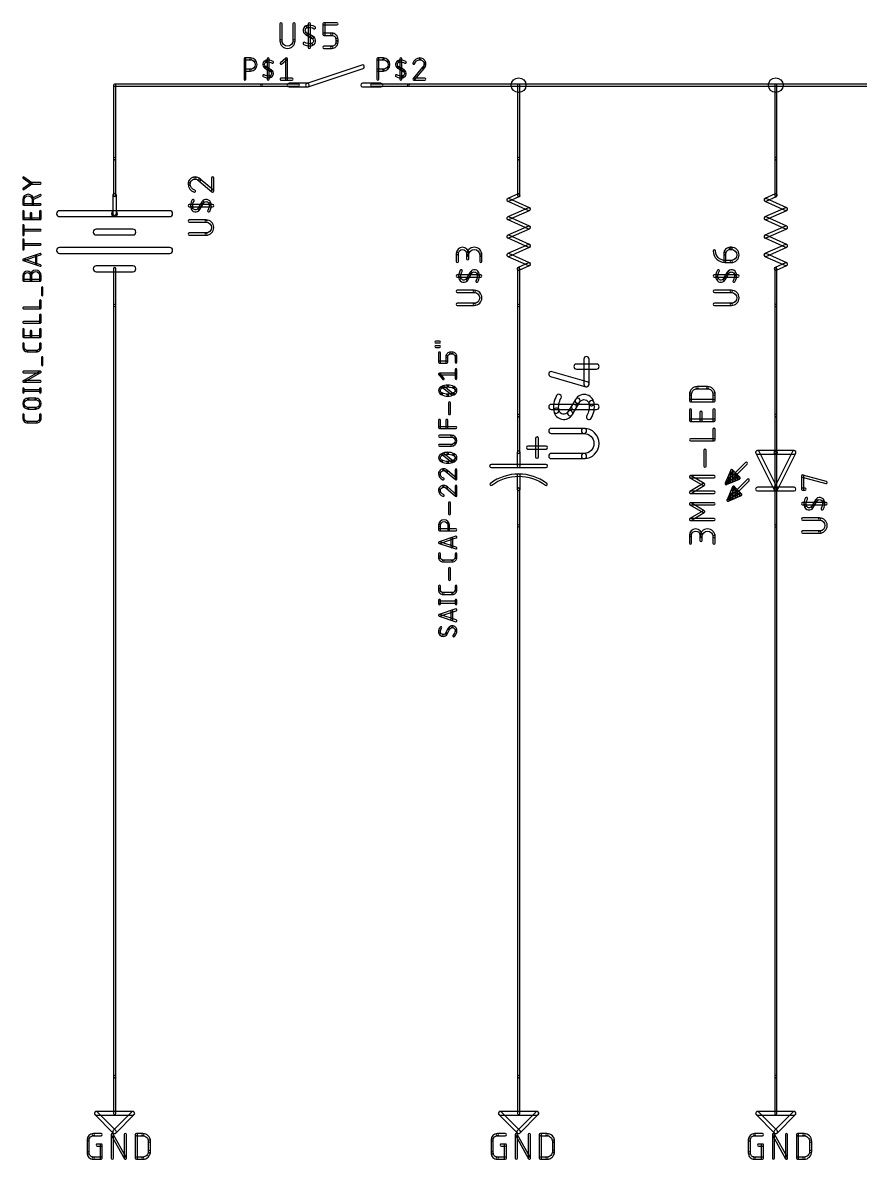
# Model space of a CAD drawing. Extents: x 1.15 to 5.71, y -1.13 to 1.97.
# Drawn here: x 1.15 to 3.43, y -1.125 to 1.97 of the extents above; entities that cross this region are included whole.
import ezdxf

# ---------------------------------------------------------------- set-up
doc = ezdxf.new("R2010")
doc.units = 0
for name, color, linetype in [('91', 122, 'CONTINUOUS'), ('94', 12, 'CONTINUOUS'), ('95', 251, 'CONTINUOUS'), ('96', 251, 'CONTINUOUS')]:
    doc.layers.add(name, color=color, linetype=linetype)

msp = doc.modelspace()

# ---------------------------------------------------------------- linework, layer by layer
at = {"layer": '91'}
for points in [[(1.403, 1.6), (1.403, 1.8, 1), (1.397, 1.8), (1.397, 1.6, 1)], [(1.4, 1.797), (1.8, 1.797, 1), (1.8, 1.803), (1.4, 1.803, 1)], [(2.2, 1.797), (2.5, 1.797, 1), (2.5, 1.803), (2.2, 1.803, 1)], [(2.497, 1.8), (2.497, 1.6, 1), (2.503, 1.6), (2.503, 1.8, 1)], [(2.5, 1.797), (3.2, 1.797, 1), (3.2, 1.803), (2.5, 1.803, 1)], [(3.197, 1.8), (3.197, 1.6, 1), (3.203, 1.6), (3.203, 1.8, 1)], [(3.2, 1.797), (4, 1.797, 1), (4, 1.803), (3.2, 1.803, 1)], [(1.397, 1.2), (1.397, -0.9, 1), (1.403, -0.9), (1.403, 1.2, 1)], [(2.497, 1.2), (2.497, 0.9, 1), (2.503, 0.9), (2.503, 1.2, 1)], [(3.197, 1.2), (3.197, 0.9, 1), (3.203, 0.9), (3.203, 1.2, 1)], [(2.497, 0.6), (2.497, -0.9, 1), (2.503, -0.9), (2.503, 0.6, 1)], [(3.197, 0.6), (3.197, -0.9, 1), (3.203, -0.9), (3.203, 0.6, 1)]]:
    msp.add_lwpolyline(points, format="xyb", close=True, dxfattribs=at)
for centre in [(2.5, 1.8), (3.2, 1.8)]:
    msp.add_circle(centre, 0.02, dxfattribs=at)
at = {"layer": '94'}
for points in [[(1.926581, 1.795257), (2.076581, 1.845257, 1), (2.073419, 1.854743), (1.923419, 1.804743, 1)], [(1.8, 1.797), (1.9, 1.797, 1), (1.9, 1.803), (1.8, 1.803, 1)], [(1.875, 1.795), (1.925, 1.795, 1), (1.925, 1.805), (1.875, 1.805, 1)], [(2.075, 1.795), (2.125, 1.795, 1), (2.125, 1.805), (2.075, 1.805, 1)], [(2.2, 1.803), (2.1, 1.803, 1), (2.1, 1.797), (2.2, 1.797, 1)], [(1.397, 1.6), (1.397, 1.5, 1), (1.403, 1.5), (1.403, 1.6, 1)], [(2.497, 1.6), (2.497, 1.5, 1), (2.503, 1.5), (2.503, 1.6, 1)], [(3.197, 1.6), (3.197, 1.5, 1), (3.203, 1.5), (3.203, 1.6, 1)], [(1.395, 1.5), (1.395, 1.45, 1), (1.405, 1.45), (1.405, 1.5, 1)], [(2.473499, 1.483845), (2.501625, 1.496345, 1), (2.498375, 1.503655), (2.47025, 1.491155, 1)], [(2.52975, 1.466155), (2.473499, 1.491155, 1), (2.47025, 1.483845), (2.526501, 1.458845, 1)], [(3.173499, 1.483845), (3.201625, 1.496345, 1), (3.198375, 1.503655), (3.17025, 1.491155, 1)], [(3.22975, 1.466155), (3.173499, 1.491155, 1), (3.17025, 1.483845), (3.226501, 1.458845, 1)], [(1.4, 1.458), (1.25, 1.458, 1), (1.25, 1.442), (1.4, 1.442, 1)], [(1.55, 1.458), (1.4, 1.458, 1), (1.4, 1.442), (1.55, 1.442, 1)], [(2.473499, 1.433845), (2.52975, 1.458845, 1), (2.526501, 1.466155), (2.47025, 1.441155, 1)], [(3.173499, 1.433845), (3.22975, 1.458845, 1), (3.226501, 1.466155), (3.17025, 1.441155, 1)], [(2.52975, 1.416155), (2.473499, 1.441155, 1), (2.47025, 1.433845), (2.526501, 1.408845, 1)], [(3.22975, 1.416155), (3.173499, 1.441155, 1), (3.17025, 1.433845), (3.226501, 1.408845, 1)], [(1.45, 1.408), (1.35, 1.408, 1), (1.35, 1.392), (1.45, 1.392, 1)], [(2.473499, 1.383845), (2.52975, 1.408845, 1), (2.526501, 1.416155), (2.47025, 1.391155, 1)], [(3.173499, 1.383845), (3.22975, 1.408845, 1), (3.226501, 1.416155), (3.17025, 1.391155, 1)], [(2.52975, 1.366155), (2.473499, 1.391155, 1), (2.47025, 1.383845), (2.526501, 1.358845, 1)], [(2.473499, 1.333845), (2.52975, 1.358845, 1), (2.526501, 1.366155), (2.47025, 1.341155, 1)], [(3.22975, 1.366155), (3.173499, 1.391155, 1), (3.17025, 1.383845), (3.226501, 1.358845, 1)], [(3.173499, 1.333845), (3.22975, 1.358845, 1), (3.226501, 1.366155), (3.17025, 1.341155, 1)], [(1.55, 1.358), (1.25, 1.358, 1), (1.25, 1.342), (1.55, 1.342, 1)], [(2.52975, 1.316155), (2.473499, 1.341155, 1), (2.47025, 1.333845), (2.526501, 1.308845, 1)], [(3.22975, 1.316155), (3.173499, 1.341155, 1), (3.17025, 1.333845), (3.226501, 1.308845, 1)], [(1.45, 1.308), (1.35, 1.308, 1), (1.35, 1.292), (1.45, 1.292, 1)], [(1.403, 1.2), (1.403, 1.3, 1), (1.397, 1.3), (1.397, 1.2, 1)], [(2.501625, 1.296345), (2.52975, 1.308845, 1), (2.526501, 1.316155), (2.498375, 1.303655, 1)], [(2.503, 1.2), (2.503, 1.3, 1), (2.497, 1.3), (2.497, 1.2, 1)], [(3.201625, 1.296345), (3.22975, 1.308845, 1), (3.226501, 1.316155), (3.198375, 1.303655, 1)], [(3.203, 1.2), (3.203, 1.3, 1), (3.197, 1.3), (3.197, 1.2, 1)], [(2.497, 0.9), (2.497, 0.8, 1), (2.503, 0.8), (2.503, 0.9, 1)], [(3.197, 0.9), (3.197, 0.8, 1), (3.203, 0.8), (3.203, 0.9, 1)], [(2.546, 0.838), (2.546, 0.788, 1), (2.554, 0.788), (2.554, 0.838, 1)], [(2.525, 0.809), (2.575, 0.809, 1), (2.575, 0.817), (2.525, 0.817, 1)], [(3.204472, 0.702236), (3.154472, 0.802236, 1), (3.145528, 0.797764), (3.195528, 0.697764, 1)], [(3.2, 0.805), (3.15, 0.805, 1), (3.15, 0.795), (3.2, 0.795, 1)], [(3.245528, 0.802236), (3.195528, 0.702236, 1), (3.204472, 0.697764), (3.254472, 0.797764, 1)], [(3.25, 0.805), (3.2, 0.805, 1), (3.2, 0.795), (3.25, 0.795, 1)], [(2.496, 0.8), (2.496, 0.763, 1), (2.504, 0.763), (2.504, 0.8, 1)], [(3.197, 0.8), (3.197, 0.7, 1), (3.203, 0.7), (3.203, 0.8, 1)], [(2.425, 0.759), (2.5, 0.759, 1), (2.5, 0.767), (2.425, 0.767, 1)], [(2.5, 0.759), (2.575, 0.759, 1), (2.575, 0.767), (2.5, 0.767, 1)], [(3.117879, 0.772121), (3.062879, 0.717121, 1), (3.067121, 0.712879), (3.122121, 0.767879, 1)], [(3.067757, 0.713818), (3.082757, 0.748818, 1), (3.077243, 0.751182), (3.062243, 0.716182, 1)], [(3.077879, 0.747879), (3.097879, 0.727879, 1), (3.102121, 0.732121), (3.082121, 0.752121, 1)], [(3.077, 0.75), (3.077, 0.721429, 1), (3.083, 0.721429), (3.083, 0.75, 1)], [(3.083, 0.744), (3.083, 0.724, 1), (3.089, 0.724), (3.089, 0.744, 1)], [(2.573195, 0.710604, 1), (2.576805, 0.715396, 0.334595), (2.423195, 0.715396, 1), (2.426805, 0.710604, -0.334595)], [(2.496, 0.738), (2.496, 0.7, 1), (2.504, 0.7), (2.504, 0.738, 1)], [(3.098818, 0.732757), (3.063818, 0.717757, 1), (3.066182, 0.712243), (3.101182, 0.727243, 1)], [(3.065, 0.722), (3.065, 0.716286, 1), (3.071, 0.716286), (3.071, 0.722, 1)], [(3.122879, 0.727121), (3.067879, 0.672121, 1), (3.072121, 0.667879), (3.127121, 0.722879, 1)], [(3.071, 0.736), (3.071, 0.718857, 1), (3.077, 0.718857), (3.077, 0.736, 1)], [(3.089, 0.738), (3.089, 0.726571, 1), (3.095, 0.726571), (3.095, 0.738, 1)], [(3.095, 0.732), (3.095, 0.729143, 1), (3.101, 0.729143), (3.101, 0.732, 1)], [(2.503, 0.6), (2.503, 0.7, 1), (2.497, 0.7), (2.497, 0.6, 1)], [(3.072757, 0.668818), (3.087757, 0.703818, 1), (3.082243, 0.706182), (3.067243, 0.671182, 1)], [(3.103818, 0.687757), (3.068818, 0.672757, 1), (3.071182, 0.667243), (3.106182, 0.682243, 1)], [(3.071, 0.679333), (3.071, 0.671714, 1), (3.077, 0.671714), (3.077, 0.679333, 1)], [(3.077, 0.693333), (3.077, 0.674286, 1), (3.083, 0.674286), (3.083, 0.693333, 1)], [(3.082879, 0.702879), (3.102879, 0.682879, 1), (3.107121, 0.687121), (3.087121, 0.707121, 1)], [(3.083, 0.704), (3.083, 0.676857, 1), (3.089, 0.676857), (3.089, 0.704, 1)], [(3.089, 0.698), (3.089, 0.679429, 1), (3.095, 0.679429), (3.095, 0.698, 1)], [(3.095, 0.692), (3.095, 0.682, 1), (3.101, 0.682), (3.101, 0.692, 1)], [(3.101, 0.686), (3.101, 0.684571, 1), (3.107, 0.684571), (3.107, 0.686, 1)], [(3.2, 0.705), (3.15, 0.705, 1), (3.15, 0.695), (3.2, 0.695, 1)], [(3.25, 0.705), (3.2, 0.705, 1), (3.2, 0.695), (3.25, 0.695, 1)], [(3.203, 0.6), (3.203, 0.7, 1), (3.197, 0.7), (3.197, 0.6, 1)], [(1.397, -0.9), (1.397, -1, 1), (1.403, -1), (1.403, -0.9, 1)], [(2.497, -0.9), (2.497, -1, 1), (2.503, -1), (2.503, -0.9, 1)], [(3.197, -0.9), (3.197, -1, 1), (3.203, -1), (3.203, -0.9, 1)], [(1.403536, -1.046464), (1.353536, -0.996464, 1), (1.346464, -1.003536), (1.396464, -1.053536, 1)], [(1.35, -1.005), (1.45, -1.005, 1), (1.45, -0.995), (1.35, -0.995, 1)], [(1.446464, -0.996464), (1.396464, -1.046464, 1), (1.403536, -1.053536), (1.453536, -1.003536, 1)], [(2.503536, -1.046464), (2.453536, -0.996464, 1), (2.446464, -1.003536), (2.496464, -1.053536, 1)], [(2.45, -1.005), (2.55, -1.005, 1), (2.55, -0.995), (2.45, -0.995, 1)], [(2.546464, -0.996464), (2.496464, -1.046464, 1), (2.503536, -1.053536), (2.553536, -1.003536, 1)], [(3.203536, -1.046464), (3.153536, -0.996464, 1), (3.146464, -1.003536), (3.196464, -1.053536, 1)], [(3.15, -1.005), (3.25, -1.005, 1), (3.25, -0.995), (3.15, -0.995, 1)], [(3.246464, -0.996464), (3.196464, -1.046464, 1), (3.203536, -1.053536), (3.253536, -1.003536, 1)]]:
    msp.add_lwpolyline(points, format="xyb", close=True, dxfattribs=at)
at = {"layer": '95'}
for points in [[(1.85, 1.967), (1.85, 1.920778, 1), (1.856, 1.920778), (1.856, 1.967, 1)], [(1.891555, 1.920778), (1.891555, 1.967, 1), (1.885555, 1.967), (1.885555, 1.920778, 1)], [(1.925472, 1.956938, 1), (1.924394, 1.96284, 0.691679), (1.919834, 1.937761, 1), (1.922921, 1.942906, -0.691679)], [(1.942945, 1.953761, 1), (1.946032, 1.958906, 0.182256), (1.924394, 1.96284, 1), (1.925472, 1.956938, -0.182256)], [(1.933267, 1.903), (1.933267, 1.967, 1), (1.927267, 1.967), (1.927267, 1.903, 1)], [(1.972927, 1.938555), (1.972927, 1.967, 1), (1.966927, 1.967), (1.966927, 1.938555, 1)], [(1.969927, 1.964), (2.005482, 1.964, 1), (2.005482, 1.97), (1.969927, 1.97, 1)], [(1.856, 1.920778, 1), (1.85, 1.920778, 1), (1.891555, 1.920778, 1), (1.885555, 1.920778, -1)], [(1.93181, 1.937572), (1.922921, 1.942906, 1), (1.919834, 1.937761), (1.928723, 1.932428, 1)], [(1.928723, 1.932428), (1.937612, 1.927094, 1), (1.940699, 1.932239), (1.93181, 1.937572, 1)], [(1.935061, 1.913062, 1), (1.936139, 1.90716, 0.691669), (1.940699, 1.932239, 1), (1.937612, 1.927094, -0.691669)], [(1.99126, 1.941555), (1.969927, 1.941555, 1), (1.969927, 1.935555), (1.99126, 1.935555, 1)], [(2.002482, 1.924333, 1), (2.008482, 1.924333, 0.414214), (1.99126, 1.941555, 1), (1.99126, 1.935555, -0.414214)], [(1.99126, 1.906, 1), (1.99126, 1.9, 0.414214), (2.008482, 1.917222, 1), (2.002482, 1.917222, -0.414214)], [(2.008482, 1.917222), (2.008482, 1.924333, 1), (2.002482, 1.924333), (2.002482, 1.917222, 1)], [(1.917588, 1.916239, 1), (1.914501, 1.911094, 0.182262), (1.936139, 1.90716, 1), (1.935061, 1.913062, -0.182262)], [(1.969927, 1.9), (1.99126, 1.9, 1), (1.99126, 1.906), (1.969927, 1.906, 1)], [(1.75745, 1.8165), (1.75745, 1.8715, 1), (1.75245, 1.8715), (1.75245, 1.8165, 1)], [(1.75495, 1.869), (1.770227, 1.869, 1), (1.770227, 1.874), (1.75495, 1.874, 1)], [(1.770227, 1.843444, 1), (1.770227, 1.838444, 1), (1.770227, 1.874, 1), (1.770227, 1.869, -1)], [(1.813789, 1.862929, 1), (1.81289, 1.867848, 0.691672), (1.808998, 1.84644, 1), (1.811571, 1.850727, -0.691672)], [(1.828859, 1.86019, 1), (1.831432, 1.864477, 0.182261), (1.81289, 1.867848, 1), (1.813789, 1.862929, -0.182261)], [(1.820423, 1.8165), (1.820423, 1.8715, 1), (1.815423, 1.8715), (1.815423, 1.8165, 1)], [(1.854506, 1.857326), (1.869784, 1.869548, 1), (1.86666, 1.873452), (1.851383, 1.86123, 1)], [(1.865722, 1.8715), (1.865722, 1.8165, 1), (1.870722, 1.8165), (1.870722, 1.8715, 1)], [(2.119, 1.8165), (2.119, 1.8715, 1), (2.114, 1.8715), (2.114, 1.8165, 1)], [(2.1165, 1.869), (2.131778, 1.869, 1), (2.131778, 1.874), (2.1165, 1.874, 1)], [(2.131778, 1.843444, 1), (2.131778, 1.838444, 1), (2.131778, 1.874, 1), (2.131778, 1.869, -1)], [(2.17534, 1.862929, 1), (2.174441, 1.867848, 0.691672), (2.170549, 1.84644, 1), (2.173121, 1.850727, -0.691672)], [(2.19041, 1.86019, 1), (2.192982, 1.864477, 0.182261), (2.174441, 1.867848, 1), (2.17534, 1.862929, -0.182261)], [(2.181974, 1.8165), (2.181974, 1.8715, 1), (2.176974, 1.8715), (2.176974, 1.8165, 1)], [(2.2313, 1.869, 1), (2.2313, 1.874, 0.325184), (2.212116, 1.860048, 1), (2.216873, 1.858507, -0.325184)], [(2.24255, 1.85775, 1), (2.24755, 1.85775, 0.414214), (2.2313, 1.874, 1), (2.2313, 1.869, -0.414214)], [(2.238743, 1.848866, 1), (2.242191, 1.845245, 0.205253), (2.24755, 1.85775, 1), (2.24255, 1.85775, -0.205253)], [(1.770227, 1.843444), (1.75495, 1.843444, 1), (1.75495, 1.838444), (1.770227, 1.838444, 1)], [(1.806987, 1.82781, 1), (1.804415, 1.823523, 0.182261), (1.822956, 1.820152, 1), (1.822057, 1.82507, -0.182261)], [(1.819209, 1.846144), (1.811571, 1.850727, 1), (1.808998, 1.84644), (1.816637, 1.841856, 1)], [(1.816637, 1.841856), (1.824276, 1.837273, 1), (1.826848, 1.84156), (1.819209, 1.846144, 1)], [(1.822057, 1.82507, 1), (1.822956, 1.820152, 0.691669), (1.826848, 1.84156, 1), (1.824276, 1.837273, -0.691669)], [(2.131778, 1.843444), (2.1165, 1.843444, 1), (2.1165, 1.838444), (2.131778, 1.838444, 1)], [(2.168538, 1.82781, 1), (2.165965, 1.823523, 0.182261), (2.184506, 1.820152, 1), (2.183608, 1.82507, -0.182261)], [(2.18076, 1.846144), (2.173121, 1.850727, 1), (2.170549, 1.84644), (2.178187, 1.841856, 1)], [(2.178187, 1.841856), (2.185826, 1.837273, 1), (2.188399, 1.84156), (2.18076, 1.846144, 1)], [(2.183608, 1.82507, 1), (2.184506, 1.820152, 0.691669), (2.188399, 1.84156, 1), (2.185826, 1.837273, -0.691669)], [(2.238562, 1.848675), (2.21259, 1.818119, 1), (2.2164, 1.814881), (2.242372, 1.845436, 1)], [(1.852945, 1.814), (1.8835, 1.814, 1), (1.8835, 1.819), (1.852945, 1.819, 1)], [(2.214495, 1.814), (2.24505, 1.814, 1), (2.24505, 1.819), (2.214495, 1.819, 1)], [(1.619, 1.544, 1), (1.619, 1.55, 0.414214), (1.6, 1.531, 1), (1.606, 1.531, -0.414214)], [(1.629272, 1.539598, 1), (1.633617, 1.543736, 0.205256), (1.619, 1.55, 1), (1.619, 1.544, -0.205256)], [(1.67, 1.511445), (1.67, 1.547, 1), (1.664, 1.547), (1.664, 1.511445, 1)], [(1.606, 1.531, 1), (1.6, 1.531, 0.325186), (1.616298, 1.50859, 1), (1.618147, 1.514299, -0.325186)], [(1.629502, 1.539381), (1.665057, 1.509159, 1), (1.668943, 1.51373), (1.633387, 1.543953, 1)], [(1.616239, 1.484463, 1), (1.611094, 1.48755, 0.182263), (1.60716, 1.465912, 1), (1.613062, 1.46699, -0.182263)], [(1.656938, 1.476579, 1), (1.66284, 1.477657, 0.691676), (1.637761, 1.482217, 1), (1.642906, 1.47913, -0.691676)], [(1.667, 1.474785), (1.603, 1.474785, 1), (1.603, 1.468785), (1.667, 1.468785, 1)], [(1.613062, 1.46699, 1), (1.60716, 1.465912, 0.691673), (1.632239, 1.461352, 1), (1.627094, 1.464439, -0.691673)], [(1.632428, 1.473328), (1.627094, 1.464439, 1), (1.632239, 1.461352), (1.637572, 1.470241, 1)], [(1.637572, 1.470241), (1.642906, 1.47913, 1), (1.637761, 1.482217), (1.632428, 1.473328, 1)], [(1.653761, 1.459106, 1), (1.658906, 1.456019, 0.182255), (1.66284, 1.477657, 1), (1.656938, 1.476579, -0.182255)], [(1.649222, 1.433073), (1.603, 1.433073, 1), (1.603, 1.427073), (1.649222, 1.427073, 1)], [(1.649222, 1.397518, 1), (1.649222, 1.391518, 1), (1.649222, 1.433073, 1), (1.649222, 1.427073, -1)], [(1.603, 1.391518), (1.649222, 1.391518, 1), (1.649222, 1.397518), (1.603, 1.397518, 1)], [(2.358444, 1.34126, 1), (2.364444, 1.34126, 1), (2.33, 1.34126, 1), (2.336, 1.34126, -1)], [(2.336, 1.319927), (2.336, 1.34126, 1), (2.33, 1.34126), (2.33, 1.319927, 1)], [(2.394, 1.337704, 1), (2.4, 1.337704, 1), (2.358444, 1.337704, 1), (2.364444, 1.337704, -1)], [(2.358445, 1.34126), (2.358445, 1.327038, 1), (2.364445, 1.327038), (2.364445, 1.34126, 1)], [(2.4, 1.319927), (2.4, 1.337704, 1), (2.394, 1.337704), (2.394, 1.319927, 1)], [(3.036, 1.348371, 1), (3.03, 1.348371, 0.414211), (3.061445, 1.316927, 1), (3.061445, 1.322927, -0.414211)], [(3.075667, 1.352482, 1), (3.075667, 1.358482, 0.414214), (3.058445, 1.34126, 1), (3.064445, 1.34126, -0.414214)], [(3.064445, 1.319927), (3.064445, 1.34126, 1), (3.058445, 1.34126), (3.058445, 1.319927, 1)], [(3.075667, 1.352482), (3.079222, 1.352482, 1), (3.079222, 1.358482), (3.075667, 1.358482, 1)], [(3.079222, 1.322926, 1), (3.079222, 1.316926, 1), (3.079222, 1.358482, 1), (3.079222, 1.352482, -1)], [(3.079222, 1.322927), (3.061445, 1.322927, 1), (3.061445, 1.316927), (3.079222, 1.316927, 1)], [(2.397, 1.283267), (2.333, 1.283267, 1), (2.333, 1.277267), (2.397, 1.277267, 1)], [(2.346239, 1.292945, 1), (2.341094, 1.296032, 0.182263), (2.33716, 1.274394, 1), (2.343062, 1.275473, -0.182263)], [(2.343062, 1.275473, 1), (2.33716, 1.274394, 0.691673), (2.362239, 1.269834, 1), (2.357094, 1.272921, -0.691673)], [(2.362428, 1.28181), (2.357094, 1.272921, 1), (2.362239, 1.269834), (2.367572, 1.278723, 1)], [(2.367572, 1.278723), (2.372906, 1.287612, 1), (2.367761, 1.290699), (2.362428, 1.28181, 1)], [(2.386938, 1.285061, 1), (2.39284, 1.286139, 0.691676), (2.367761, 1.290699, 1), (2.372906, 1.287612, -0.691676)], [(2.383761, 1.267588, 1), (2.388906, 1.264501, 0.182255), (2.39284, 1.286139, 1), (2.386938, 1.285061, -0.182255)], [(3.097, 1.283267), (3.033, 1.283267, 1), (3.033, 1.277267), (3.097, 1.277267, 1)], [(3.046239, 1.292945, 1), (3.041094, 1.296032, 0.182263), (3.03716, 1.274394, 1), (3.043062, 1.275473, -0.182263)], [(3.043062, 1.275473, 1), (3.03716, 1.274394, 0.691673), (3.062239, 1.269834, 1), (3.057094, 1.272921, -0.691673)], [(3.062428, 1.28181), (3.057094, 1.272921, 1), (3.062239, 1.269834), (3.067572, 1.278723, 1)], [(3.067572, 1.278723), (3.072906, 1.287612, 1), (3.067761, 1.290699), (3.062428, 1.28181, 1)], [(3.086938, 1.285061, 1), (3.09284, 1.286139, 0.691676), (3.067761, 1.290699, 1), (3.072906, 1.287612, -0.691676)], [(3.083761, 1.267588, 1), (3.088906, 1.264501, 0.182255), (3.09284, 1.286139, 1), (3.086938, 1.285061, -0.182255)], [(2.379222, 1.241555), (2.333, 1.241555, 1), (2.333, 1.235555), (2.379222, 1.235555, 1)], [(2.379222, 1.206, 1), (2.379222, 1.2, 1), (2.379222, 1.241555, 1), (2.379222, 1.235555, -1)], [(3.079222, 1.241555), (3.033, 1.241555, 1), (3.033, 1.235555), (3.079222, 1.235555, 1)], [(3.079222, 1.206, 1), (3.079222, 1.2, 1), (3.079222, 1.241555, 1), (3.079222, 1.235555, -1)], [(2.333, 1.2), (2.379222, 1.2, 1), (2.379222, 1.206), (2.333, 1.206, 1)], [(3.033, 1.2), (3.079222, 1.2, 1), (3.079222, 1.206), (3.033, 1.206, 1)], [(2.691667, 0.985667), (2.691667, 1.054, 1), (2.677667, 1.054), (2.677667, 0.985667, 1)], [(2.657333, 1.0265), (2.712, 1.0265, 1), (2.712, 1.0405), (2.657333, 1.0405, 1)], [(2.587077, 1.006269), (2.682744, 0.978936, 1), (2.68659, 0.992397), (2.590923, 1.019731, 1)], [(2.712, 0.93074), (2.589, 0.93074, 1), (2.589, 0.91674), (2.712, 0.91674, 1)], [(2.615502, 0.947471, 1), (2.603498, 0.954674, 0.182265), (2.595781, 0.912232, 1), (2.609553, 0.914748, -0.182265)], [(2.644498, 0.927341), (2.634248, 0.910258, 1), (2.646252, 0.903055), (2.656502, 0.920138, 1)], [(2.656502, 0.920138), (2.666752, 0.937221, 1), (2.654748, 0.944424), (2.644498, 0.927341, 1)], [(2.691447, 0.932732, 1), (2.705219, 0.935248, 0.691671), (2.654748, 0.944424, 1), (2.666752, 0.937221, -0.691671)], [(2.685498, 0.900008, 1), (2.697503, 0.892805, 0.182265), (2.705219, 0.935248, 1), (2.691447, 0.932732, -0.182265)], [(2.609553, 0.914748, 1), (2.595781, 0.912232, 0.69167), (2.646252, 0.903055, 1), (2.634248, 0.910258, -0.69167)], [(2.677833, 0.865381), (2.589, 0.865381, 1), (2.589, 0.851381), (2.677833, 0.851381, 1)], [(2.677833, 0.797047, 1), (2.677833, 0.783047, 1), (2.677833, 0.865381, 1), (2.677833, 0.851381, -1)], [(2.589, 0.783047), (2.677833, 0.783047, 1), (2.677833, 0.797047), (2.589, 0.797047, 1)], [(3.276, 0.699927), (3.276, 0.735482, 1), (3.27, 0.735482), (3.27, 0.699927, 1)], [(3.272197, 0.732591), (3.336197, 0.714814, 1), (3.337803, 0.720595), (3.273803, 0.738373, 1)], [(3.280111, 0.702927), (3.273, 0.702927, 1), (3.273, 0.696927), (3.280111, 0.696927, 1)], [(3.337, 0.663267), (3.273, 0.663267, 1), (3.273, 0.657267), (3.337, 0.657267, 1)], [(3.286239, 0.672945, 1), (3.281094, 0.676032, 0.182263), (3.27716, 0.654394, 1), (3.283062, 0.655473, -0.182263)], [(3.283062, 0.655473, 1), (3.27716, 0.654394, 0.691673), (3.302239, 0.649834, 1), (3.297094, 0.652921, -0.691673)], [(3.302428, 0.66181), (3.297094, 0.652921, 1), (3.302239, 0.649834), (3.307572, 0.658723, 1)], [(3.307572, 0.658723), (3.312906, 0.667612, 1), (3.307761, 0.670699), (3.302428, 0.66181, 1)], [(3.326938, 0.665061, 1), (3.33284, 0.666139, 0.691676), (3.307761, 0.670699, 1), (3.312906, 0.667612, -0.691676)], [(3.323761, 0.647588, 1), (3.328906, 0.644501, 0.182255), (3.33284, 0.666139, 1), (3.326938, 0.665061, -0.182255)], [(3.319222, 0.621555), (3.273, 0.621555, 1), (3.273, 0.615555), (3.319222, 0.615555, 1)], [(3.319222, 0.586, 1), (3.319222, 0.58, 1), (3.319222, 0.621555, 1), (3.319222, 0.615555, -1)], [(3.273, 0.58), (3.319222, 0.58, 1), (3.319222, 0.586), (3.273, 0.586, 1)]]:
    msp.add_lwpolyline(points, format="xyb", close=True, dxfattribs=at)
at = {"layer": '96'}
for points in [[(1.174876, 1.534301), (1.153153, 1.549634, 1), (1.150847, 1.546366), (1.172569, 1.531033, 1)], [(1.153153, 1.515699), (1.174876, 1.531033, 1), (1.172569, 1.534301), (1.150847, 1.518967, 1)], [(1.198, 1.534667), (1.173722, 1.534667, 1), (1.173722, 1.530667), (1.198, 1.530667, 1)], [(1.175556, 1.487957, 1), (1.179556, 1.487957, 1), (1.15, 1.487957, 1), (1.154, 1.487957, -1)], [(1.154, 1.475179), (1.154, 1.487957, 1), (1.15, 1.487957), (1.15, 1.475179, 1)], [(1.197106, 1.502523), (1.176661, 1.492301, 1), (1.17845, 1.488723), (1.198894, 1.498946, 1)], [(1.175556, 1.487957), (1.175556, 1.475179, 1), (1.179556, 1.475179), (1.179556, 1.487957, 1)], [(1.198, 1.477179), (1.152, 1.477179, 1), (1.152, 1.473179), (1.198, 1.473179, 1)], [(1.154, 1.435978), (1.154, 1.456422, 1), (1.15, 1.456422), (1.15, 1.435978, 1)], [(1.196, 1.456422), (1.196, 1.435978, 1), (1.2, 1.435978), (1.2, 1.456422, 1)], [(1.198, 1.437978), (1.152, 1.437978, 1), (1.152, 1.433978), (1.198, 1.433978, 1)], [(1.174445, 1.435978), (1.174445, 1.451311, 1), (1.170445, 1.451311), (1.170445, 1.435978, 1)], [(1.154, 1.392389), (1.154, 1.417945, 1), (1.15, 1.417945), (1.15, 1.392389, 1)], [(1.198, 1.407167), (1.152, 1.407167, 1), (1.152, 1.403167), (1.198, 1.403167, 1)], [(1.154, 1.353389), (1.154, 1.378945, 1), (1.15, 1.378945), (1.15, 1.353389, 1)], [(1.198, 1.368167), (1.152, 1.368167, 1), (1.152, 1.364167), (1.198, 1.364167, 1)], [(1.152632, 1.32227), (1.198632, 1.337603, 1), (1.197368, 1.341398), (1.151368, 1.326064, 1)], [(1.1845, 1.335667), (1.1845, 1.312667, 1), (1.1885, 1.312667), (1.1885, 1.335667, 1)], [(1.198632, 1.310731), (1.152632, 1.326064, 1), (1.151368, 1.32227), (1.197368, 1.306936, 1)], [(1.170444, 1.281334, 1), (1.174444, 1.281334, 1), (1.15, 1.281334, 1), (1.154, 1.281334, -1)], [(1.154, 1.268556), (1.154, 1.281334, 1), (1.15, 1.281334), (1.15, 1.268556, 1)], [(1.198, 1.270556), (1.152, 1.270556, 1), (1.152, 1.266556), (1.198, 1.266556, 1)], [(1.196, 1.281334, 1), (1.2, 1.281334, 1), (1.170445, 1.281334, 1), (1.174445, 1.281334, -1)], [(1.174445, 1.268556), (1.174445, 1.281334, 1), (1.170445, 1.281334), (1.170445, 1.268556, 1)], [(1.196, 1.281334), (1.196, 1.268556, 1), (1.2, 1.268556), (1.2, 1.281334, 1)], [(1.205111, 1.228445), (1.205111, 1.248889, 1), (1.201111, 1.248889), (1.201111, 1.228445, 1)], [(1.2, 1.192978), (1.2, 1.213423, 1), (1.196, 1.213423), (1.196, 1.192978, 1)], [(1.152, 1.190978), (1.198, 1.190978, 1), (1.198, 1.194978), (1.152, 1.194978, 1)], [(1.2, 1.153978), (1.2, 1.174423, 1), (1.196, 1.174423), (1.196, 1.153978, 1)], [(1.152, 1.151978), (1.198, 1.151978, 1), (1.198, 1.155978), (1.152, 1.155978, 1)], [(1.154, 1.114978), (1.154, 1.135423, 1), (1.15, 1.135423), (1.15, 1.114978, 1)], [(1.198, 1.116978), (1.152, 1.116978, 1), (1.152, 1.112978), (1.198, 1.112978, 1)], [(1.174445, 1.114978), (1.174445, 1.130312, 1), (1.170445, 1.130312), (1.170445, 1.114978, 1)], [(1.196, 1.135423), (1.196, 1.114978, 1), (1.2, 1.114978), (1.2, 1.135423, 1)], [(1.154, 1.085981), (1.154, 1.096203, 1), (1.15, 1.096203), (1.15, 1.085981, 1)], [(1.154, 1.085981, 1), (1.15, 1.085981, 0.414207), (1.162222, 1.073759, 1), (1.162222, 1.077759, -0.414207)], [(1.187778, 1.077759, 1), (1.187778, 1.073759, 0.414214), (1.2, 1.085981, 1), (1.196, 1.085981, -0.414214)], [(1.196, 1.096203), (1.196, 1.085981, 1), (1.2, 1.085981), (1.2, 1.096203, 1)], [(2.2845, 1.103), (2.2745, 1.103, 1), (2.2745, 1.098), (2.2845, 1.098, 1)], [(2.2845, 1.0905), (2.2745, 1.0905, 1), (2.2745, 1.0855), (2.2845, 1.0855, 1)], [(1.187778, 1.077759), (1.162222, 1.077759, 1), (1.162222, 1.073759), (1.187778, 1.073759, 1)], [(1.205111, 1.037945), (1.205111, 1.058389, 1), (1.201111, 1.058389), (1.201111, 1.037945, 1)], [(2.287, 1.04575), (2.287, 1.07075, 1), (2.282, 1.07075), (2.282, 1.04575, 1)], [(2.3145, 1.06825, 1), (2.3145, 1.07325, 0.414214), (2.302, 1.06075, 1), (2.307, 1.06075, -0.414214)], [(2.302, 1.06075), (2.302, 1.04575, 1), (2.307, 1.04575), (2.307, 1.06075, 1)], [(2.3195, 1.07325), (2.3145, 1.07325, 1), (2.3145, 1.06825), (2.3195, 1.06825, 1)], [(2.327, 1.06075, 1), (2.332, 1.06075, 0.414214), (2.3195, 1.07325, 1), (2.3195, 1.06825, -0.414214)], [(2.332, 1.04575), (2.332, 1.06075, 1), (2.327, 1.06075), (2.327, 1.04575, 1)], [(2.3045, 1.04825), (2.2845, 1.04825, 1), (2.2845, 1.04325), (2.3045, 1.04325, 1)], [(2.332, 1.00075), (2.332, 1.02575, 1), (2.327, 1.02575), (2.327, 1.00075, 1)], [(1.152971, 0.991641), (1.198971, 1.017197, 1), (1.197029, 1.020693), (1.151029, 0.995138, 1)], [(1.198, 1.020945), (1.152, 1.020945, 1), (1.152, 1.016945), (1.198, 1.016945, 1)], [(1.198, 0.99539), (1.152, 0.99539, 1), (1.152, 0.99139), (1.198, 0.99139, 1)], [(2.296452, 1.002312), (2.286452, 1.014812, 1), (2.282548, 1.011688), (2.292548, 0.999188, 1)], [(2.2845, 1.01075), (2.3295, 1.01075, 1), (2.3295, 1.01575), (2.2845, 1.01575, 1)], [(1.154, 0.963556), (1.154, 0.973778, 1), (1.15, 0.973778), (1.15, 0.963556, 1)], [(1.152, 0.966667), (1.198, 0.966667, 1), (1.198, 0.970667), (1.152, 0.970667, 1)], [(1.2, 0.963556), (1.2, 0.973778, 1), (1.196, 0.973778), (1.196, 0.963556, 1)], [(2.291561, 0.974635, 1), (2.289939, 0.979365, 0.320465), (2.282, 0.96825, 1), (2.287, 0.96825, -0.320465)], [(2.287, 0.96825, 1), (2.282, 0.96825, 0.320465), (2.289939, 0.957135, 1), (2.291561, 0.961865, -0.320465)], [(2.307, 0.97825, 1), (2.307, 0.98325, 0.113888), (2.289654, 0.979247, 1), (2.291846, 0.974753, -0.113888)], [(2.291846, 0.961747, 1), (2.289654, 0.957253, 0.113888), (2.307, 0.95325, 1), (2.307, 0.95825, -0.113888)], [(2.321062, 0.960202), (2.296062, 0.980202, 1), (2.292938, 0.976298), (2.317938, 0.956298, 1)], [(2.322154, 0.974753, 1), (2.324346, 0.979247, 0.113888), (2.307, 0.98325, 1), (2.307, 0.97825, -0.113888)], [(2.307, 0.95825, 1), (2.307, 0.95325, 0.113888), (2.324346, 0.957253, 1), (2.322154, 0.961747, -0.113888)], [(2.327, 0.96825, 1), (2.332, 0.96825, 0.320465), (2.324061, 0.979365, 1), (2.322439, 0.974635, -0.320465)], [(2.322439, 0.961865, 1), (2.324061, 0.957135, 0.320465), (2.332, 0.96825, 1), (2.327, 0.96825, -0.320465)], [(2.985778, 0.973259, 1), (2.985778, 0.979259, 0.414214), (2.965, 0.958482, 1), (2.971, 0.958482, -0.414214)], [(2.971, 0.940704), (2.971, 0.958482, 1), (2.965, 0.958482), (2.965, 0.940704, 1)], [(2.985778, 0.973259), (3.014222, 0.973259, 1), (3.014222, 0.979259), (2.985778, 0.979259, 1)], [(3.029, 0.958482, 1), (3.035, 0.958482, 0.414216), (3.014222, 0.979259, 1), (3.014222, 0.973259, -0.414216)], [(3.029, 0.958482), (3.029, 0.940704, 1), (3.035, 0.940704), (3.035, 0.958482, 1)], [(1.164778, 0.943445, 1), (1.164778, 0.947445, 1), (1.164778, 0.91789, 1), (1.164778, 0.92189, -1)], [(1.164778, 0.943445), (1.185222, 0.943445, 1), (1.185222, 0.947445), (1.164778, 0.947445, 1)], [(1.185222, 0.92189, 1), (1.185222, 0.91789, 1), (1.185222, 0.947445, 1), (1.185222, 0.943445, -1)], [(2.3145, 0.90525), (2.3145, 0.93525, 1), (2.3095, 0.93525), (2.3095, 0.90525, 1)], [(3.032, 0.943704), (2.968, 0.943704, 1), (2.968, 0.937704), (3.032, 0.937704, 1)], [(1.154, 0.892481), (1.154, 0.902703, 1), (1.15, 0.902703), (1.15, 0.892481, 1)], [(1.185222, 0.92189), (1.164778, 0.92189, 1), (1.164778, 0.91789), (1.185222, 0.91789, 1)], [(1.196, 0.902703), (1.196, 0.892481, 1), (1.2, 0.892481), (1.2, 0.902703, 1)], [(2.971, 0.887486), (2.971, 0.915931, 1), (2.965, 0.915931), (2.965, 0.887486, 1)], [(2.999445, 0.887486), (2.999445, 0.90882, 1), (2.993445, 0.90882), (2.993445, 0.887486, 1)], [(3.029, 0.915931), (3.029, 0.887486, 1), (3.035, 0.887486), (3.035, 0.915931, 1)], [(1.154, 0.892481, 1), (1.15, 0.892481, 0.414207), (1.162222, 0.880259, 1), (1.162222, 0.884259, -0.414207)], [(1.187778, 0.884259), (1.162222, 0.884259, 1), (1.162222, 0.880259), (1.187778, 0.880259, 1)], [(1.187778, 0.884259, 1), (1.187778, 0.880259, 0.414214), (1.2, 0.892481, 1), (1.196, 0.892481, -0.414214)], [(2.287, 0.86735), (2.287, 0.88735, 1), (2.282, 0.88735), (2.282, 0.86735, 1)], [(2.3295, 0.86985), (2.2845, 0.86985, 1), (2.2845, 0.86485), (2.3295, 0.86485, 1)], [(2.307, 0.86735), (2.307, 0.88735, 1), (2.302, 0.88735), (2.302, 0.86735, 1)], [(3.032, 0.890486), (2.968, 0.890486, 1), (2.968, 0.884486), (3.032, 0.884486, 1)], [(2.317, 0.84675), (2.2845, 0.84675, 1), (2.2845, 0.84175), (2.317, 0.84175, 1)], [(2.317, 0.82175, 1), (2.317, 0.81675, 1), (2.317, 0.84675, 1), (2.317, 0.84175, -1)], [(2.968, 0.831151), (3.032, 0.831151, 1), (3.032, 0.837151), (2.968, 0.837151, 1)], [(3.035, 0.834151), (3.035, 0.862596, 1), (3.029, 0.862596), (3.029, 0.834151, 1)], [(2.2845, 0.81675), (2.317, 0.81675, 1), (2.317, 0.82175), (2.2845, 0.82175, 1)], [(3.010111, 0.762784), (3.010111, 0.805451, 1), (3.004111, 0.805451), (3.004111, 0.762784, 1)], [(2.291561, 0.791635, 1), (2.289939, 0.796365, 0.320465), (2.282, 0.78525, 1), (2.287, 0.78525, -0.320465)], [(2.287, 0.78525, 1), (2.282, 0.78525, 0.320465), (2.289939, 0.774135, 1), (2.291561, 0.778865, -0.320465)], [(2.307, 0.79525, 1), (2.307, 0.80025, 0.113888), (2.289654, 0.796247, 1), (2.291846, 0.791753, -0.113888)], [(2.291846, 0.778747, 1), (2.289654, 0.774253, 0.113888), (2.307, 0.77025, 1), (2.307, 0.77525, -0.113888)], [(2.321062, 0.777202), (2.296062, 0.797202, 1), (2.292938, 0.793298), (2.317938, 0.773298, 1)], [(2.322154, 0.791753, 1), (2.324346, 0.796247, 0.113888), (2.307, 0.80025, 1), (2.307, 0.79525, -0.113888)], [(2.307, 0.77525, 1), (2.307, 0.77025, 0.113888), (2.324346, 0.774253, 1), (2.322154, 0.778747, -0.113888)], [(2.327, 0.78525, 1), (2.332, 0.78525, 0.320465), (2.324061, 0.796365, 1), (2.322439, 0.791635, -0.320465)], [(2.322439, 0.778865, 1), (2.324061, 0.774135, 0.320465), (2.332, 0.78525, 1), (2.327, 0.78525, -0.320465)], [(2.29575, 0.75025, 1), (2.29575, 0.75525, 0.414214), (2.282, 0.7415, 1), (2.287, 0.7415, -0.414214)], [(2.287, 0.7415, 1), (2.282, 0.7415, 0.325184), (2.29373, 0.725372, 1), (2.29527, 0.730129, -0.325184)], [(2.30269, 0.747276, 1), (2.30631, 0.750724, 0.205258), (2.29575, 0.75525, 1), (2.29575, 0.75025, -0.205258)], [(2.302881, 0.747095), (2.327881, 0.725845, 1), (2.331119, 0.729655), (2.306119, 0.750905, 1)], [(2.332, 0.72775), (2.332, 0.75275, 1), (2.327, 0.75275), (2.327, 0.72775, 1)], [(2.968, 0.730654), (3.032, 0.730654, 1), (3.032, 0.736654), (2.968, 0.736654, 1)], [(3.005099, 0.714893), (2.969543, 0.736226, 1), (2.966457, 0.731081), (3.002012, 0.709748, 1)], [(2.969543, 0.688415), (3.005099, 0.709748, 1), (3.002012, 0.714893), (2.966457, 0.69356, 1)], [(2.29575, 0.70525, 1), (2.29575, 0.71025, 0.414214), (2.282, 0.6965, 1), (2.287, 0.6965, -0.414214)], [(2.287, 0.6965, 1), (2.282, 0.6965, 0.325184), (2.29373, 0.680372, 1), (2.29527, 0.685129, -0.325184)], [(2.30269, 0.702276, 1), (2.30631, 0.705724, 0.205258), (2.29575, 0.71025, 1), (2.29575, 0.70525, -0.205258)], [(2.302881, 0.702095), (2.327881, 0.680845, 1), (2.331119, 0.684655), (2.306119, 0.705905, 1)], [(2.332, 0.68275), (2.332, 0.70775, 1), (2.327, 0.70775), (2.327, 0.68275, 1)], [(3.032, 0.693987), (2.968, 0.693987, 1), (2.968, 0.687987), (3.032, 0.687987, 1)], [(2.3145, 0.63225), (2.3145, 0.66225, 1), (2.3095, 0.66225), (2.3095, 0.63225, 1)], [(3.005099, 0.641045), (2.969543, 0.662378, 1), (2.966457, 0.657233), (3.002012, 0.6359, 1)], [(2.968, 0.656805), (3.032, 0.656805, 1), (3.032, 0.662805), (2.968, 0.662805, 1)], [(2.969543, 0.614566), (3.005099, 0.6359, 1), (3.002012, 0.641045), (2.966457, 0.619711, 1)], [(3.032, 0.620139), (2.968, 0.620139, 1), (2.968, 0.614139), (3.032, 0.614139, 1)], [(2.307, 0.6015, 1), (2.312, 0.6015, 1), (2.282, 0.6015, 1), (2.287, 0.6015, -1)], [(2.287, 0.589), (2.287, 0.6015, 1), (2.282, 0.6015), (2.282, 0.589, 1)], [(2.3295, 0.5915), (2.2845, 0.5915, 1), (2.2845, 0.5865), (2.3295, 0.5865, 1)], [(2.307, 0.6015), (2.307, 0.589, 1), (2.312, 0.589), (2.312, 0.6015, 1)], [(2.993444, 0.574333, 1), (2.999444, 0.574333, 1), (2.965, 0.574333, 1), (2.971, 0.574333, -1)], [(3.029, 0.570778, 1), (3.035, 0.570778, 1), (2.993444, 0.570778, 1), (2.999444, 0.570778, -1)], [(2.285291, 0.551878), (2.330291, 0.566878, 1), (2.328709, 0.571622), (2.283709, 0.556622, 1)], [(2.31575, 0.5655), (2.31575, 0.543, 1), (2.32075, 0.543), (2.32075, 0.5655, 1)], [(2.971, 0.553), (2.971, 0.574333, 1), (2.965, 0.574333), (2.965, 0.553, 1)], [(2.993445, 0.574333), (2.993445, 0.560111, 1), (2.999445, 0.560111), (2.999445, 0.574333, 1)], [(3.035, 0.553), (3.035, 0.570778, 1), (3.029, 0.570778), (3.029, 0.553, 1)], [(2.330291, 0.541622), (2.285291, 0.556622, 1), (2.283709, 0.551878), (2.328709, 0.536878, 1)], [(2.287, 0.514103), (2.287, 0.524103, 1), (2.282, 0.524103), (2.282, 0.514103, 1)], [(2.327, 0.524103), (2.327, 0.514103, 1), (2.332, 0.514103), (2.332, 0.524103, 1)], [(2.287, 0.514103, 1), (2.282, 0.514103, 0.414214), (2.2945, 0.501603, 1), (2.2945, 0.506603, -0.414214)], [(2.3195, 0.506603), (2.2945, 0.506603, 1), (2.2945, 0.501603), (2.3195, 0.501603, 1)], [(2.3195, 0.506603, 1), (2.3195, 0.501603, 0.414214), (2.332, 0.514103, 1), (2.327, 0.514103, -0.414214)], [(2.3145, 0.45375), (2.3145, 0.48375, 1), (2.3095, 0.48375), (2.3095, 0.45375, 1)], [(2.287, 0.425603), (2.287, 0.435603, 1), (2.282, 0.435603), (2.282, 0.425603, 1)], [(2.327, 0.435603), (2.327, 0.425603, 1), (2.332, 0.425603), (2.332, 0.435603, 1)], [(2.287, 0.425603, 1), (2.282, 0.425603, 0.414214), (2.2945, 0.413103, 1), (2.2945, 0.418103, -0.414214)], [(2.3195, 0.418103), (2.2945, 0.418103, 1), (2.2945, 0.413103), (2.3195, 0.413103, 1)], [(2.3195, 0.418103, 1), (2.3195, 0.413103, 0.414214), (2.332, 0.425603, 1), (2.327, 0.425603, -0.414214)], [(2.287, 0.38725), (2.287, 0.39725, 1), (2.282, 0.39725), (2.282, 0.38725, 1)], [(2.2845, 0.38975), (2.3295, 0.38975, 1), (2.3295, 0.39475), (2.2845, 0.39475, 1)], [(2.285291, 0.353879), (2.330291, 0.368879, 1), (2.328709, 0.373622), (2.283709, 0.358622, 1)], [(2.332, 0.38725), (2.332, 0.39725, 1), (2.327, 0.39725), (2.327, 0.38725, 1)], [(2.330291, 0.343622), (2.285291, 0.358622, 1), (2.283709, 0.353879), (2.328709, 0.338879, 1)], [(2.31575, 0.3675), (2.31575, 0.345, 1), (2.32075, 0.345), (2.32075, 0.3675, 1)], [(2.29025, 0.32125, 1), (2.28625, 0.32425, 0.162278), (2.282, 0.3115, 1), (2.287, 0.3115, -0.162278)], [(2.287, 0.3115, 1), (2.282, 0.3115, 0.414214), (2.2945, 0.299, 1), (2.2945, 0.304, -0.414214)], [(2.308555, 0.321447), (2.301055, 0.307697, 1), (2.305445, 0.305303), (2.312945, 0.319053, 1)], [(2.3195, 0.32275, 1), (2.3195, 0.32775, 0.265564), (2.308596, 0.32152, 1), (2.312904, 0.318981, -0.265564)], [(2.327, 0.31525, 1), (2.332, 0.31525, 0.414214), (2.3195, 0.32775, 1), (2.3195, 0.32275, -0.414214)], [(2.32149, 0.302026, 1), (2.32501, 0.298475, 0.2), (2.332, 0.31525, 1), (2.327, 0.31525, -0.2)], [(2.2945, 0.304, 1), (2.2945, 0.299, 0.265564), (2.305404, 0.305231, 1), (2.301096, 0.30777, -0.265564)], [(1.342222, -1.061, 1), (1.342222, -1.055, 0.414208), (1.325, -1.072222, 1), (1.331, -1.072222, -0.414208)], [(1.331, -1.107778), (1.331, -1.072222, 1), (1.325, -1.072222), (1.325, -1.107778, 1)], [(1.342222, -1.061), (1.363555, -1.061, 1), (1.363555, -1.055), (1.342222, -1.055, 1)], [(1.396643, -1.122), (1.396643, -1.058, 1), (1.390643, -1.058), (1.390643, -1.122, 1)], [(1.391021, -1.059457), (1.426576, -1.123457, 1), (1.431821, -1.120543), (1.396266, -1.056543, 1)], [(1.432199, -1.122), (1.432199, -1.058, 1), (1.426199, -1.058), (1.426199, -1.122, 1)], [(1.462286, -1.122), (1.462286, -1.058, 1), (1.456286, -1.058), (1.456286, -1.122, 1)], [(1.459286, -1.061), (1.477064, -1.061, 1), (1.477064, -1.055), (1.459286, -1.055, 1)], [(1.491842, -1.075778, 1), (1.497842, -1.075778, 0.414214), (1.477064, -1.055, 1), (1.477064, -1.061, -0.414214)], [(1.491842, -1.075778), (1.491842, -1.104222, 1), (1.497842, -1.104222), (1.497842, -1.075778, 1)], [(2.442222, -1.061, 1), (2.442222, -1.055, 0.414208), (2.425, -1.072222, 1), (2.431, -1.072222, -0.414208)], [(2.431, -1.107778), (2.431, -1.072222, 1), (2.425, -1.072222), (2.425, -1.107778, 1)], [(2.442222, -1.061), (2.463555, -1.061, 1), (2.463555, -1.055), (2.442222, -1.055, 1)], [(2.496643, -1.122), (2.496643, -1.058, 1), (2.490643, -1.058), (2.490643, -1.122, 1)], [(2.491021, -1.059457), (2.526576, -1.123457, 1), (2.531821, -1.120543), (2.496266, -1.056543, 1)], [(2.532199, -1.122), (2.532199, -1.058, 1), (2.526199, -1.058), (2.526199, -1.122, 1)], [(2.562286, -1.122), (2.562286, -1.058, 1), (2.556286, -1.058), (2.556286, -1.122, 1)], [(2.559286, -1.061), (2.577064, -1.061, 1), (2.577064, -1.055), (2.559286, -1.055, 1)], [(2.591842, -1.075778, 1), (2.597842, -1.075778, 0.414214), (2.577064, -1.055, 1), (2.577064, -1.061, -0.414214)], [(2.591842, -1.075778), (2.591842, -1.104222, 1), (2.597842, -1.104222), (2.597842, -1.075778, 1)], [(3.142222, -1.061, 1), (3.142222, -1.055, 0.414208), (3.125, -1.072222, 1), (3.131, -1.072222, -0.414208)], [(3.131, -1.107778), (3.131, -1.072222, 1), (3.125, -1.072222), (3.125, -1.107778, 1)], [(3.142222, -1.061), (3.163555, -1.061, 1), (3.163555, -1.055), (3.142222, -1.055, 1)], [(3.196643, -1.122), (3.196643, -1.058, 1), (3.190643, -1.058), (3.190643, -1.122, 1)], [(3.191021, -1.059457), (3.226576, -1.123457, 1), (3.231821, -1.120543), (3.196266, -1.056543, 1)], [(3.232199, -1.122), (3.232199, -1.058, 1), (3.226199, -1.058), (3.226199, -1.122, 1)], [(3.262286, -1.122), (3.262286, -1.058, 1), (3.256286, -1.058), (3.256286, -1.122, 1)], [(3.259286, -1.061), (3.277064, -1.061, 1), (3.277064, -1.055), (3.259286, -1.055, 1)], [(3.291842, -1.075778, 1), (3.297842, -1.075778, 0.414214), (3.277064, -1.055, 1), (3.277064, -1.061, -0.414214)], [(3.291842, -1.075778), (3.291842, -1.104222, 1), (3.297842, -1.104222), (3.297842, -1.075778, 1)], [(1.331, -1.107778, 1), (1.325, -1.107778, 0.414214), (1.342222, -1.125, 1), (1.342222, -1.119, -0.414214)], [(1.352889, -1.089445), (1.363555, -1.089445, 1), (1.363555, -1.083445), (1.352889, -1.083445, 1)], [(1.360555, -1.086445), (1.360555, -1.122, 1), (1.366555, -1.122), (1.366555, -1.086445, 1)], [(1.477064, -1.119, 1), (1.477064, -1.125, 0.414216), (1.497842, -1.104222, 1), (1.491842, -1.104222, -0.414216)], [(2.431, -1.107778, 1), (2.425, -1.107778, 0.414214), (2.442222, -1.125, 1), (2.442222, -1.119, -0.414214)], [(2.452889, -1.089445), (2.463555, -1.089445, 1), (2.463555, -1.083445), (2.452889, -1.083445, 1)], [(2.460555, -1.086445), (2.460555, -1.122, 1), (2.466555, -1.122), (2.466555, -1.086445, 1)], [(2.577064, -1.119, 1), (2.577064, -1.125, 0.414216), (2.597842, -1.104222, 1), (2.591842, -1.104222, -0.414216)], [(3.131, -1.107778, 1), (3.125, -1.107778, 0.414214), (3.142222, -1.125, 1), (3.142222, -1.119, -0.414214)], [(3.152889, -1.089445), (3.163555, -1.089445, 1), (3.163555, -1.083445), (3.152889, -1.083445, 1)], [(3.160555, -1.086445), (3.160555, -1.122, 1), (3.166555, -1.122), (3.166555, -1.086445, 1)], [(3.277064, -1.119, 1), (3.277064, -1.125, 0.414216), (3.297842, -1.104222, 1), (3.291842, -1.104222, -0.414216)], [(1.363555, -1.119), (1.342222, -1.119, 1), (1.342222, -1.125), (1.363555, -1.125, 1)], [(1.477064, -1.119), (1.459286, -1.119, 1), (1.459286, -1.125), (1.477064, -1.125, 1)], [(2.463555, -1.119), (2.442222, -1.119, 1), (2.442222, -1.125), (2.463555, -1.125, 1)], [(2.577064, -1.119), (2.559286, -1.119, 1), (2.559286, -1.125), (2.577064, -1.125, 1)], [(3.163555, -1.119), (3.142222, -1.119, 1), (3.142222, -1.125), (3.163555, -1.125, 1)], [(3.277064, -1.119), (3.259286, -1.119, 1), (3.259286, -1.125), (3.277064, -1.125, 1)]]:
    msp.add_lwpolyline(points, format="xyb", close=True, dxfattribs=at)

doc.saveas('drawing.dxf')
